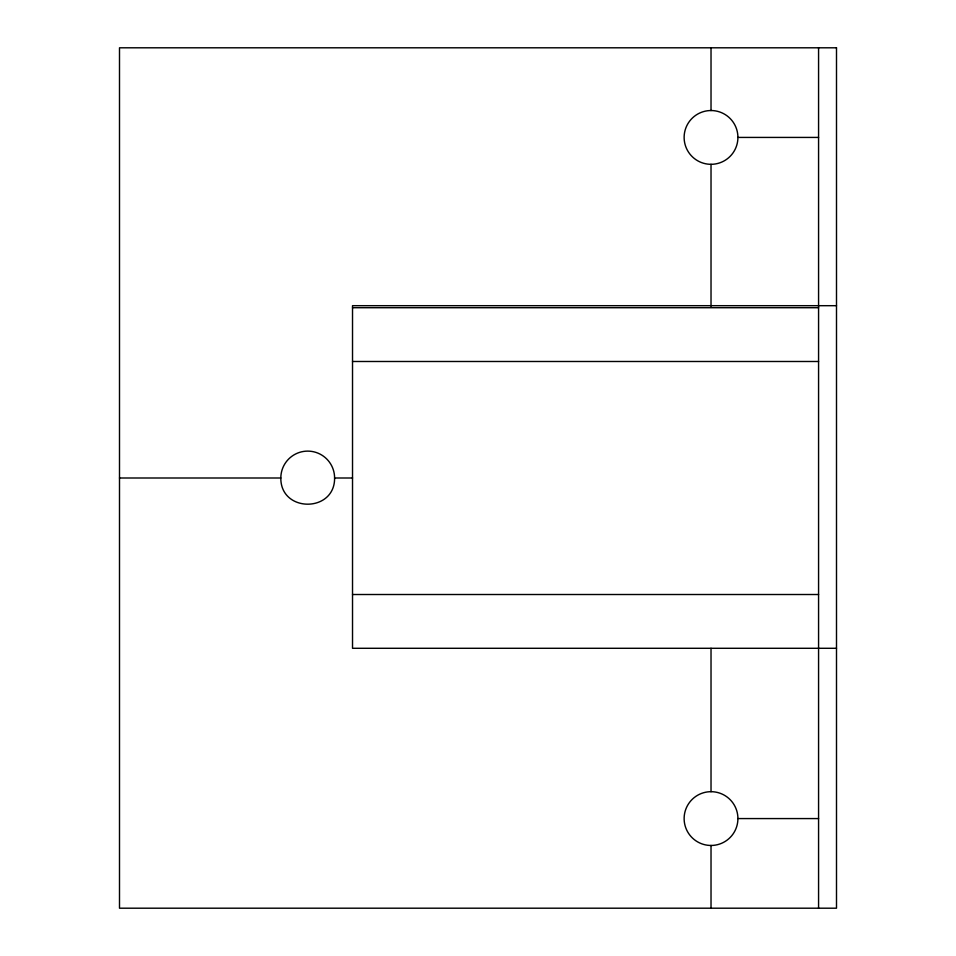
<?xml version="1.0" encoding="UTF-8"?>
<svg xmlns="http://www.w3.org/2000/svg" width="956" height="956" viewBox="0 0 956 956"><rect width="100%" height="100%" fill="white"/><g stroke="black" fill="none" stroke-linecap="round" stroke-linejoin="round"><path stroke-width="1.43" d="M334.6 478C334.959 512.906 280.466 512.906 280.825 478A26.888 26.888 0 0 1 307.713 451.113A26.888 26.888 0 0 1 334.6 478L352.525 478M737.913 137.425A26.888 26.888 0 0 0 697.581 114.134A26.888 26.888 0 0 0 697.581 160.716A26.888 26.888 0 0 0 737.913 137.425L818.575 137.425M836.5 305.693L352.525 305.693L352.525 648.288L836.5 648.288M352.525 307.713L818.575 307.713M352.525 361.488L818.575 361.488M119.5 478L280.825 478M352.525 594.513L818.575 594.513M737.913 818.575A26.888 26.888 0 0 0 697.581 795.284A26.888 26.888 0 0 0 697.581 841.866A26.888 26.888 0 0 0 737.913 818.575L818.575 818.575M818.575 47.8L818.575 908.2M711.025 47.8L711.025 110.538M711.025 164.312L711.025 306.219M711.025 648.288L711.025 791.688M711.025 845.463L711.025 908.2M836.5 47.8L119.5 47.8L119.5 908.2L836.5 908.2L836.5 47.8"/></g></svg>
